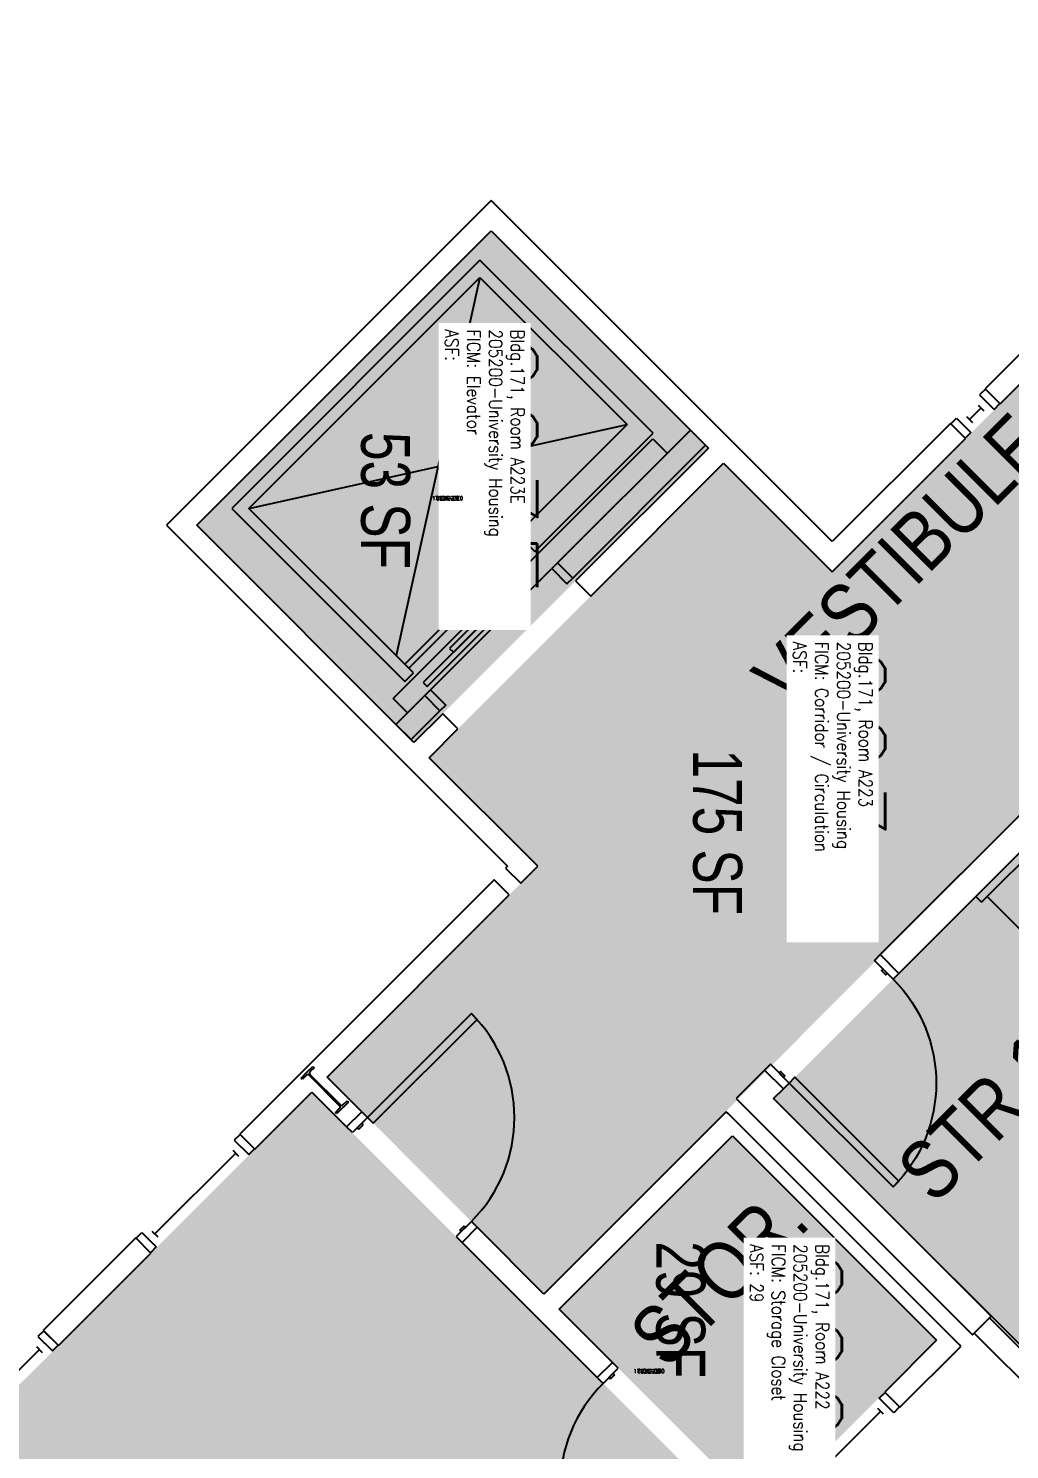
# Model space of a CAD drawing. Header units: inches. Extents: x -24 to 3257, y -489 to 2081.
# Drawn here: x 1965.7 to 2206, y 1513.4 to 1861.5 of the extents above; entities that cross this region are included whole.
import ezdxf
from ezdxf.enums import TextEntityAlignment as Align

# ---------------------------------------------------------------- set-up
doc = ezdxf.new("R2010")
doc.units = ezdxf.units.IN
doc.header["$LTSCALE"] = 48
doc.header["$MEASUREMENT"] = 0
for name, color, linetype in [('A-AREA-IDEN', 1, 'Continuous'), ('A-DOOR', 2, 'Continuous'), ('A-FLOR', 3, 'Continuous'), ('A-GLAZ', 1, 'Continuous'), ('A-IDEN-RNUM', 7, 'Continuous'), ('A-IDEN-SNUM', 4, 'Continuous'), ('A-IDEN-VNUM', 4, 'Continuous'), ('A-WALL', 5, 'Continuous'), ('AREA-TEXT', 3, 'Continuous'), ('Rooms-Category-Color', 7, 'Continuous'), ('Rooms-College-Color', 7, 'Continuous'), ('Rooms-Department-Color', 7, 'Continuous'), ('Rooms-Division-Color', 7, 'Continuous'), ('Rooms-Information', 7, 'Continuous')]:
    doc.layers.add(name, color=color, linetype=linetype)
doc.styles.add('AREA', font='arial.ttf', dxfattribs={"width": 0.75, "height": 12})
doc.styles.add('ROOMSNUMBER', font='txt.shx', dxfattribs={"height": 0.03})
doc.styles.add('ROOMVNUMBER', font='simplex.shx', dxfattribs={"width": 0.85})
doc.styles.get("Standard").update_dxf_attribs({"font": 'ARIALN.TTF'})

msp = doc.modelspace()

# ---------------------------------------------------------------- hatches: boundary and pattern name
at = {"layer": 'Rooms-Category-Color', "true_color": 0xadadad}
for points in [[(2060.08, 1686.6), (2006.87, 1739.81), (2079, 1811.93), (2132.21, 1758.72)], [(2293.87, 1754.26), (2091.93, 1551.51), (2038.79, 1604.66), (2090.4, 1656.27), (2063.79, 1682.88), (2135.92, 1755.01), (2162.53, 1728.4), (2241.13, 1807), (2293.87, 1754.26)], [(2295.26, 1746.46), (2365.26, 1676.46), (2217.74, 1529.38), (2148.18, 1599.38)]]:
    msp.add_hatch(color=253, dxfattribs=at).paths.add_polyline_path(points)
at = {"layer": 'Rooms-Category-Color', "true_color": 0x728ef3}
for points in [[(1890.7, 1179.49), (1890.7, 1242.8), (1943.08, 1295.17), (1938.83, 1299.41), (1948.2, 1308.78), (1952.45, 1304.54), (2141.96, 1494.05), (2035.07, 1600.94), (1845.56, 1411.43), (1849.8, 1407.18), (1840.43, 1397.82), (1836.19, 1402.06), (1805.39, 1371.26), (1759.4, 1417.24), (1657.2, 1417.24), (1657.2, 1395.99), (1643.95, 1395.99), (1643.95, 1173.49), (1722.95, 1173.49), (1722.95, 1179.49)], [(2188.1, 1540.19), (2145.67, 1497.77), (2095.65, 1547.79), (2138.07, 1590.22)]]:
    msp.add_hatch(color=171, dxfattribs=at).paths.add_polyline_path(points)
at = {"layer": 'Rooms-College-Color', "true_color": 0xadadad}
for points in [[(2060.08, 1686.6), (2006.87, 1739.81), (2079, 1811.93), (2132.21, 1758.72)], [(2293.87, 1754.26), (2091.93, 1551.51), (2038.79, 1604.66), (2090.4, 1656.27), (2063.79, 1682.88), (2135.92, 1755.01), (2162.53, 1728.4), (2241.13, 1807), (2293.87, 1754.26)], [(2295.26, 1746.46), (2365.26, 1676.46), (2217.74, 1529.38), (2148.18, 1599.38)], [(1890.7, 1179.49), (1890.7, 1242.8), (1943.08, 1295.17), (1938.83, 1299.41), (1948.2, 1308.78), (1952.45, 1304.54), (2141.96, 1494.05), (2035.07, 1600.94), (1845.56, 1411.43), (1849.8, 1407.18), (1840.43, 1397.82), (1836.19, 1402.06), (1805.39, 1371.26), (1759.4, 1417.24), (1657.2, 1417.24), (1657.2, 1395.99), (1643.95, 1395.99), (1643.95, 1173.49), (1722.95, 1173.49), (1722.95, 1179.49)], [(2188.1, 1540.19), (2145.67, 1497.77), (2095.65, 1547.79), (2138.07, 1590.22)]]:
    msp.add_hatch(color=253, dxfattribs=at).paths.add_polyline_path(points)
at = {"layer": 'Rooms-Department-Color', "true_color": 0xacacac}
for points in [[(2060.08, 1686.6), (2006.87, 1739.81), (2079, 1811.93), (2132.21, 1758.72)], [(2293.87, 1754.26), (2091.93, 1551.51), (2038.79, 1604.66), (2090.4, 1656.27), (2063.79, 1682.88), (2135.92, 1755.01), (2162.53, 1728.4), (2241.13, 1807), (2293.87, 1754.26)], [(2295.26, 1746.46), (2365.26, 1676.46), (2217.74, 1529.38), (2148.18, 1599.38)]]:
    msp.add_hatch(color=253, dxfattribs=at).paths.add_polyline_path(points)
at = {"layer": 'Rooms-Department-Color', "true_color": 0x604aed}
for points in [[(1890.7, 1179.49), (1890.7, 1242.8), (1943.08, 1295.17), (1938.83, 1299.41), (1948.2, 1308.78), (1952.45, 1304.54), (2141.96, 1494.05), (2035.07, 1600.94), (1845.56, 1411.43), (1849.8, 1407.18), (1840.43, 1397.82), (1836.19, 1402.06), (1805.39, 1371.26), (1759.4, 1417.24), (1657.2, 1417.24), (1657.2, 1395.99), (1643.95, 1395.99), (1643.95, 1173.49), (1722.95, 1173.49), (1722.95, 1179.49)], [(2188.1, 1540.19), (2145.67, 1497.77), (2095.65, 1547.79), (2138.07, 1590.22)]]:
    msp.add_hatch(color=173, dxfattribs=at).paths.add_polyline_path(points)
at = {"layer": 'Rooms-Division-Color', "true_color": 0xadadad}
for points in [[(2060.08, 1686.6), (2006.87, 1739.81), (2079, 1811.93), (2132.21, 1758.72)], [(2293.87, 1754.26), (2091.93, 1551.51), (2038.79, 1604.66), (2090.4, 1656.27), (2063.79, 1682.88), (2135.92, 1755.01), (2162.53, 1728.4), (2241.13, 1807), (2293.87, 1754.26)], [(2295.26, 1746.46), (2365.26, 1676.46), (2217.74, 1529.38), (2148.18, 1599.38)]]:
    msp.add_hatch(color=253, dxfattribs=at).paths.add_polyline_path(points)
at = {"layer": 'Rooms-Division-Color', "true_color": 0x604aed}
for points in [[(1890.7, 1179.49), (1890.7, 1242.8), (1943.08, 1295.17), (1938.83, 1299.41), (1948.2, 1308.78), (1952.45, 1304.54), (2141.96, 1494.05), (2035.07, 1600.94), (1845.56, 1411.43), (1849.8, 1407.18), (1840.43, 1397.82), (1836.19, 1402.06), (1805.39, 1371.26), (1759.4, 1417.24), (1657.2, 1417.24), (1657.2, 1395.99), (1643.95, 1395.99), (1643.95, 1173.49), (1722.95, 1173.49), (1722.95, 1179.49)], [(2188.1, 1540.19), (2145.67, 1497.77), (2095.65, 1547.79), (2138.07, 1590.22)]]:
    msp.add_hatch(color=173, dxfattribs=at).paths.add_polyline_path(points)

# ---------------------------------------------------------------- linework, layer by layer
at = {"layer": 'A-DOOR'}
for p, q in [((2054.95, 1697.37), (2118.59, 1761.01)), ((2118.59, 1761.01), (2122.12, 1757.48)), ((2086.59, 1736.44), (2071.74, 1721.59)), ((2072.71, 1720.62), (2087.56, 1735.47)), ((2087.56, 1735.47), (2086.59, 1736.44)), ((2095.25, 1730.61), (2093.84, 1729.19)), ((2098.97, 1726.89), (2095.25, 1730.61)), ((2064.14, 1699.49), (2093.84, 1729.19)), ((2093.84, 1729.19), (2097.55, 1725.48)), ((2097.55, 1725.48), (2098.97, 1726.89)), ((2072.71, 1720.62), (2057.86, 1705.77)), ((2071.74, 1721.59), (2072.71, 1720.62)), ((2073.69, 1719.65), (2072.71, 1720.62)), ((2058.84, 1704.8), (2073.69, 1719.65)), ((2057.86, 1705.77), (2058.84, 1704.8)), ((2062.73, 1698.08), (2064.14, 1699.49)), ((2064.14, 1699.49), (2067.85, 1695.78)), ((2058.48, 1693.84), (2054.95, 1697.37)), ((2066.44, 1694.37), (2062.73, 1698.08)), ((2067.85, 1695.78), (2066.44, 1694.37)), ((2074.15, 1620.2), (2048.7, 1594.74)), ((2050.11, 1593.33), (2075.57, 1618.78)), ((2075.57, 1618.78), (2074.15, 1620.2)), ((2032.46, 1604.4), (2033.88, 1605.82)), ((2033.78, 1605.11), (2032.76, 1604.1)), ((2033.88, 1605.82), (2035.31, 1607.25)), ((2041.88, 1597.64), (2034.41, 1605.11)), ((2035.61, 1606.95), (2034.6, 1605.93)), ((2034.6, 1605.3), (2042.06, 1597.83)), ((2035.31, 1607.25), (2035.61, 1606.95)), ((2032.76, 1604.1), (2032.46, 1604.4)), ((2044.01, 1598.54), (2041.16, 1595.69)), ((2042.7, 1597.83), (2043.71, 1598.84)), ((2043.71, 1598.84), (2044.01, 1598.54)), ((2040.86, 1595.99), (2041.88, 1597.01)), ((2041.16, 1595.69), (2040.86, 1595.99)), ((2043.57, 1592.44), (2047.28, 1596.16)), ((2048.7, 1594.74), (2044.99, 1591.03)), ((2047.28, 1596.16), (2048.7, 1594.74)), ((2048.7, 1594.74), (2050.11, 1593.33)), ((2044.99, 1591.03), (2043.57, 1592.44)), ((2047.28, 1593.33), (2046.22, 1592.27)), ((2046.22, 1592.27), (2046.58, 1591.91)), ((2046.58, 1591.91), (2047.64, 1592.97)), ((2047.64, 1592.97), (2047.28, 1593.33)), ((2074.15, 1569.29), (2070.44, 1565.57)), ((2071.33, 1567.16), (2072.39, 1568.23)), ((2071.68, 1566.81), (2071.33, 1567.16)), ((2072.74, 1567.87), (2071.68, 1566.81)), ((2071.86, 1564.16), (2075.57, 1567.87)), ((2072.39, 1568.23), (2072.74, 1567.87)), ((2075.57, 1567.87), (2074.15, 1569.29)), ((2070.44, 1565.57), (2071.86, 1564.16)), ((2108.7, 1534.74), (2104.99, 1531.03)), ((2106.4, 1529.61), (2110.11, 1533.33)), ((2107.82, 1531.03), (2108.88, 1532.09)), ((2109.23, 1531.73), (2108.17, 1530.67)), ((2110.11, 1533.33), (2108.7, 1534.74)), ((2108.88, 1532.09), (2109.23, 1531.73)), ((2104.99, 1531.03), (2106.4, 1529.61)), ((2108.17, 1530.67), (2107.82, 1531.03))]:
    msp.add_line(p, q, dxfattribs=at)
for points in [[(2068.82, 1709.66), (2069.8, 1708.69), (2084.65, 1723.53), (2083.67, 1724.51)], [(2062.37, 1701.26), (2063.34, 1700.29), (2078.19, 1715.14), (2077.22, 1716.11)], [(2172.84, 1633.23), (2174.26, 1634.65), (2178.85, 1630.05), (2177.44, 1628.64)], [(2174.96, 1631.11), (2174.61, 1630.76), (2175.67, 1629.7), (2176.02, 1630.05)], [(2147.39, 1607.78), (2145.97, 1606.36), (2150.57, 1601.77), (2151.98, 1603.18)], [(2149.51, 1605.66), (2149.86, 1606.01), (2150.92, 1604.95), (2150.57, 1604.6)], [(2151.98, 1603.18), (2153.4, 1604.6), (2178.85, 1579.14), (2177.44, 1577.73)]]:
    msp.add_lwpolyline(points, close=True, dxfattribs=at)
at = {"layer": 'A-DOOR', "extrusion": (0, 0, -1)}
msp.add_arc((-2151.98, 1603.18), 36, 135, 225, dxfattribs=at)
at = {"layer": 'A-DOOR'}
for centre, radius, start, end in [((2048.7, 1594.74), 36, 315, 45), ((2034.09, 1604.79), 0.45, 45, 135), ((2034.91, 1605.61), 0.45, 135, 225), ((2042.38, 1598.15), 0.45, 225, 315), ((2041.56, 1597.33), 0.45, 315, 45), ((2131.86, 1504.16), 36, 135, 225)]:
    msp.add_arc(centre, radius, start, end, dxfattribs=at)
at = {"layer": 'A-FLOR'}
for p, q in [((2076.25, 1804.76), (2015.44, 1743.95)), ((2118.68, 1762.34), (2076.25, 1804.76)), ((2019.68, 1743.95), (2076.25, 1800.52)), ((2076.25, 1800.52), (2055.74, 1707.89)), ((2076.25, 1800.52), (2112.31, 1764.46)), ((2019.68, 1743.95), (2112.31, 1764.46)), ((2112.31, 1764.46), (2085.44, 1737.59)), ((2089.68, 1733.35), (2118.68, 1762.34)), ((2015.44, 1743.95), (2057.86, 1701.53)), ((2055.74, 1707.89), (2019.68, 1743.95)), ((2085.44, 1737.59), (2089.68, 1733.35)), ((2059.99, 1703.65), (2055.74, 1707.89)), ((2057.86, 1701.53), (2059.99, 1703.65)), ((2199.09, 1647.46), (2231.44, 1679.81)), ((2199.09, 1647.46), (2197.68, 1648.88))]:
    msp.add_line(p, q, dxfattribs=at)
at = {"layer": 'A-FLOR', "extrusion": (-0.500315, -0.500315, 0.706661), "elevation": -1925.91}
msp.add_lwpolyline([(390.06, 1923.48), (434.06, 1923.48)], dxfattribs=at)
at = {"layer": 'A-GLAZ'}
for p, q in [((2200.03, 1773.15), (2198.62, 1771.73)), ((2203.57, 1769.61), (2200.03, 1773.15)), ((2198.97, 1768.55), (2196.14, 1765.72)), ((2198.26, 1769.26), (2199.68, 1767.84)), ((2198.62, 1771.73), (2202.15, 1768.2)), ((2199.68, 1770.67), (2201.09, 1769.26)), ((2202.15, 1768.2), (2203.57, 1769.61)), ((2191.54, 1764.66), (2192.96, 1766.08)), ((2192.96, 1766.08), (2196.49, 1762.54)), ((2195.43, 1763.6), (2194.02, 1765.02)), ((2195.43, 1766.43), (2196.85, 1765.02)), ((2195.08, 1761.13), (2191.54, 1764.66)), ((2196.49, 1762.54), (2195.08, 1761.13)), ((2017.49, 1590.6), (2016.07, 1589.19)), ((2016.07, 1589.19), (2019.61, 1585.65)), ((2018.55, 1586.71), (2017.13, 1588.13)), ((2021.02, 1587.07), (2017.49, 1590.6)), ((1996.63, 1566.21), (2016.43, 1586.01)), ((2015.72, 1586.71), (2017.13, 1585.3)), ((2019.61, 1585.65), (2021.02, 1587.07)), ((1992.03, 1565.15), (1993.44, 1566.56)), ((1993.44, 1566.56), (1996.98, 1563.03)), ((1995.92, 1566.92), (1997.33, 1565.5)), ((1995.57, 1561.61), (1992.03, 1565.15)), ((1994.5, 1565.5), (1995.92, 1564.09)), ((1996.98, 1563.03), (1995.57, 1561.61)), ((1969.4, 1542.52), (1967.99, 1541.11)), ((1972.94, 1538.98), (1969.4, 1542.52)), ((1967.99, 1541.11), (1971.52, 1537.57)), ((1970.46, 1538.63), (1969.05, 1540.05)), ((1971.52, 1537.57), (1972.94, 1538.98)), ((1948.54, 1518.12), (1968.34, 1537.92)), ((1967.63, 1538.63), (1969.05, 1537.22)), ((2174.05, 1525.96), (2175.46, 1527.38)), ((2177.58, 1522.43), (2174.05, 1525.96)), ((2176.52, 1523.49), (2175.11, 1524.9)), ((2175.46, 1527.38), (2179, 1523.84)), ((2174.4, 1522.78), (2163.09, 1511.47)), ((2175.11, 1522.07), (2173.69, 1523.49)), ((2179, 1523.84), (2177.58, 1522.43))]:
    msp.add_line(p, q, dxfattribs=at)
at = {"layer": 'A-WALL'}
for p, q in [((2288.22, 1861.51), (2199.94, 1773.24)), ((2203.65, 1769.52), (2291.93, 1857.8)), ((2079, 1819.36), (1999.45, 1739.81)), ((2162.53, 1735.82), (2079, 1819.36)), ((2006.87, 1739.81), (2079, 1811.93)), ((2079, 1811.93), (2132.21, 1758.72)), ((2199.94, 1773.24), (2203.65, 1769.52)), ((2127.79, 1763.14), (2095.25, 1730.61)), ((2131.5, 1759.43), (2127.79, 1763.14)), ((2191.46, 1764.75), (2162.53, 1735.82)), ((2195.17, 1761.04), (2191.46, 1764.75)), ((2098.97, 1726.89), (2131.5, 1759.43)), ((2132.21, 1758.72), (2099.67, 1726.19)), ((2162.53, 1728.4), (2195.17, 1761.04)), ((2103.38, 1722.47), (2135.92, 1755.01)), ((2135.92, 1755.01), (2162.53, 1728.4)), ((2295.26, 1755.65), (2174.26, 1634.65)), ((2178.85, 1630.05), (2295.26, 1746.46)), ((1999.45, 1739.81), (2082.98, 1656.27)), ((2060.08, 1686.6), (2006.87, 1739.81)), ((2095.25, 1730.61), (2098.97, 1726.89)), ((2099.67, 1726.19), (2103.38, 1722.47)), ((2062.73, 1698.08), (2055.66, 1691.02)), ((2066.44, 1694.37), (2062.73, 1698.08)), ((2059.37, 1687.3), (2066.44, 1694.37)), ((2067.15, 1693.66), (2060.08, 1686.6)), ((2070.86, 1689.95), (2067.15, 1693.66)), ((2055.66, 1691.02), (2059.37, 1687.3)), ((2063.79, 1682.88), (2070.86, 1689.95)), ((2090.4, 1656.27), (2063.79, 1682.88)), ((2082.98, 1656.27), (2082.54, 1655.83)), ((2082.54, 1655.83), (2086.25, 1652.12)), ((2086.25, 1652.12), (2090.4, 1656.27)), ((2079.71, 1653), (2017.4, 1590.69)), ((2083.42, 1649.29), (2079.71, 1653)), ((2038.79, 1604.66), (2083.42, 1649.29)), ((2174.26, 1634.65), (2178.85, 1630.05)), ((2145.97, 1606.36), (2138.99, 1599.38)), ((2150.57, 1601.77), (2145.97, 1606.36)), ((2047.28, 1596.16), (2038.79, 1604.66)), ((2148.18, 1599.38), (2150.57, 1601.77)), ((2021.11, 1586.98), (2035.07, 1600.94)), ((2035.07, 1600.94), (2043.57, 1592.44)), ((2138.99, 1599.38), (2196.86, 1541.51)), ((2201.46, 1546.11), (2148.18, 1599.38)), ((2043.57, 1592.44), (2047.28, 1596.16)), ((2136.57, 1596.14), (2091.93, 1551.51)), ((2137.01, 1595.7), (2136.57, 1596.14)), ((2193.58, 1539.13), (2137.01, 1595.7)), ((2017.4, 1590.69), (2021.11, 1586.98)), ((2095.65, 1547.79), (2138.07, 1590.22)), ((2138.07, 1590.22), (2188.1, 1540.19)), ((2075.57, 1567.87), (2071.86, 1564.16)), ((2091.93, 1551.51), (2075.57, 1567.87)), ((1991.94, 1565.24), (1969.31, 1542.61)), ((1995.65, 1561.52), (1991.94, 1565.24)), ((2071.86, 1564.16), (2104.99, 1531.03)), ((1973.03, 1538.9), (1995.65, 1561.52)), ((2192.29, 1555.28), (2218.18, 1529.38)), ((2108.7, 1534.74), (2095.65, 1547.79)), ((2196.86, 1541.51), (2201.46, 1546.11)), ((2201.01, 1545.66), (2197.3, 1541.95)), ((2217.74, 1528.94), (2201.01, 1545.66)), ((1969.31, 1542.61), (1973.03, 1538.9)), ((2188.1, 1540.19), (2175.37, 1527.47)), ((2179.08, 1523.75), (2194.02, 1538.69)), ((2194.02, 1538.69), (2193.58, 1539.13)), ((2197.3, 1541.95), (2217.74, 1521.51)), ((2104.99, 1531.03), (2108.7, 1534.74)), ((2175.37, 1527.47), (2179.08, 1523.75))]:
    msp.add_line(p, q, dxfattribs=at)

# ---------------------------------------------------------------- texts
at = {"layer": 'A-AREA-IDEN'}
for s, p in [('VESTIBULE', (2184.33, 1726)), ('STR 1C', (2208.32, 1593.91)), ('STOR.', (2139.86, 1550.63))]:
    msp.add_text(s, height=14.4, rotation=45, dxfattribs=at).set_placement(p, align=Align.CENTER)
at = {"layer": 'A-IDEN-RNUM', "style": 'ROOMSNUMBER', "width": 0.85}
for s, p in [('0223-E0', (2068.29, 1745.94)), ('0222-00', (2117.64, 1532.12))]:
    msp.add_text(s, height=1, dxfattribs=at).set_placement(p, align=Align.CENTER)
at = {"layer": 'A-IDEN-SNUM', "style": 'ROOMSNUMBER', "width": 0.85}
for s, p in [('1710A223E0', (2068.29, 1745.94)), ('1710A22200', (2117.64, 1532.12))]:
    msp.add_text(s, height=1, dxfattribs=at).set_placement(p, align=Align.CENTER)
at = {"layer": 'A-IDEN-VNUM', "style": 'ROOMVNUMBER', "width": 0.85}
for s, p in [('223E', (2067.76, 1787.77)), ('223', (2152.99, 1711.27)), ('222', (2142.41, 1563.71))]:
    msp.add_text(s, height=22.5, rotation=270, dxfattribs=at).set_placement(p)
at = {"layer": 'AREA-TEXT', "style": 'AREA', "width": 0.75}
for s, p in [('53 SF', (2053.14, 1745.89)), ('175 SF', (2134.46, 1664.61)), ('29 SF', (2125.42, 1547.66))]:
    msp.add_text(s, height=12, rotation=270, dxfattribs=at).set_placement(p, align=Align.MIDDLE_CENTER)

# ---------------------------------------------------------------- next in the draw order: texts
at = {"layer": 'Rooms-Information', "char_height": 3.2143, "width": 72, "attachment_point": 7, "rotation": 270, "style": 'ROOMVNUMBER', "bg_fill": 3, "box_fill_scale": 1.5, "bg_fill_color": 256, "bg_fill_true_color": 13158600, "bg_fill_transparency": 0}
for s, insert in [('Bldg.171, Room A223E^M^J205200-University Housing^M^JFICM: Elevator^M^JASF: ', (2067.76, 1787.77)), ('Bldg.171, Room A223^M^J205200-University Housing^M^JFICM: Corridor / Circulation^M^JASF: ', (2152.99, 1711.27)), ('Bldg.171, Room A222^M^J205200-University Housing^M^JFICM: Storage Closet^M^JASF: 29', (2142.41, 1563.71))]:
    msp.add_mtext(s, dxfattribs=dict(at, insert=insert))

doc.saveas('drawing.dxf')
